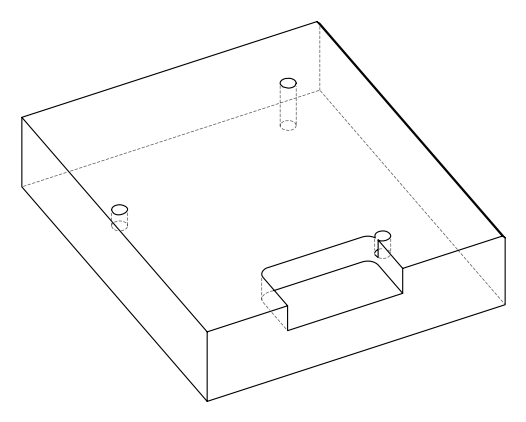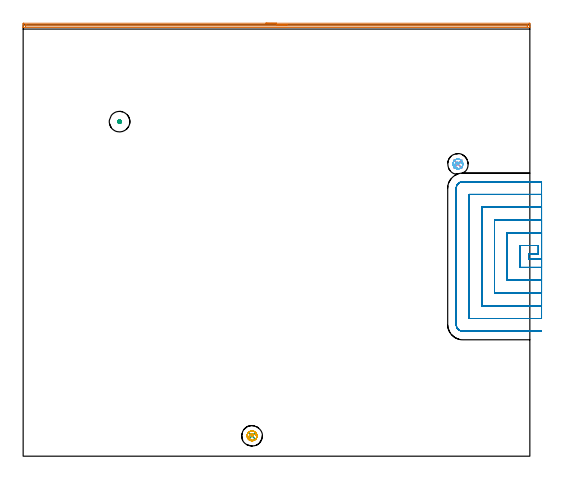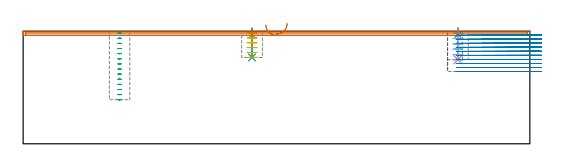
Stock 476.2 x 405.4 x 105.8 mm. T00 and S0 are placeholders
(PLAN: 9 operations, 4 tool changes, 50.7 min)
(1 SPOT_DRILL | STEP1POCKET | NXT0321_9005460120000 | 0.05 min | 182 mm3)
(2 SPOT_DRILL_1 | STEP1POCKET_1 | NXT0321_9005460120000 | 0.05 min | 182 mm3)
(3 DRILL_BLIND_HOLE_INTO_CENTER | STEP1POCKET | NXT0301_128 | 0.11 min | 2467 mm3)
(4 DRILL_BLIND_HOLE_INTO_CENTER_1 | STEP1POCKET_1 | NXT0301_128 | 0.12 min | 2713 mm3)
(5 MILL_ROUGH_BLIND_HOLE_CONTOUR | STEP1POCKET | NXT0201_010 | Spiral | 1.28 min | 4537 mm3)
(6 MILL_ROUGH_BLIND_HOLE_CONTOUR_1 | STEP1POCKET_1 | NXT0201_010 | Spiral | 1.28 min | 4930 mm3)
(7 AREA_MILL | FG_CHAMFER_SURFACE | UGT0205_001 | 7.78 min | 3809 mm3)
(8 MILL_SLOT | SLOT_PARTIAL_RECTANGULAR | NXT0201_012 | Follow Part, ap 4, ae 75% | 39.14 min | 454924 mm3)
(9 MILL_BLIND_HOLE_FROM_SOLID_MATERIAL | STEP1POCKET_2 | NXT0201_012 | Spiral | 0.89 min | 18789 mm3)
(TOOL NXT0321_9005460120000 | NC Spot Drill, 142deg, 12mm, Carbide, Uncoated | D12 PA142 FL30 Z2)
(TOOL NXT0301_128 | Carbide Drill 12mm [861.1-1200-036A1-GP GC34] | D12 PA150 FL37.4 Z2)
(TOOL NXT0201_010 | ENDMILL 10mm [2P460-1000-NA 1630] | D10 FL30 Z6)
(TOOL UGT0205_001 | Chamfer Mill 20 x 3 x 45 deg. | D20 FL50 Z2)
(TOOL NXT0201_012 | ENDMILL 16mm [2P460-1600-NA 1630] | D16 FL38 Z6)
(OP 1 SPOT_DRILL)
G17 G21 G94 G90
T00 M6
G54
G17 G0 G90 X215.1 Y19.1 S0 M3
G43 Z115.8 H0
G94 G81 G98 Z102.8 F250. R108.8
G80
M5
M2
(OP 2 SPOT_DRILL_1)
G17 G21 G94 G90
T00 M6
G54
G17 G0 G90 X408.6 Y274.6 S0 M3
G43 Z115.8 H0
G94 G81 G98 Z102.8 F250. R108.8
G80
M5
M2
(OP 3 DRILL_BLIND_HOLE_INTO_CENTER)
G17 G21 G94 G90
T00 M6
G54
G17 G0 G90 X215.1 Y19.1 S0 M3
G43 Z115.8 H1
G94 G81 G98 Z81.2 F250. R107.8
G80
M5
M2
(OP 4 DRILL_BLIND_HOLE_INTO_CENTER_1)
G17 G21 G94 G90
T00 M6
G54
G17 G0 G90 X408.6 Y274.6 S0 M3
G43 Z115.8 H1
G94 G81 G98 Z79. F250. R107.8
G80
M5
M2
(OP 5 MILL_ROUGH_BLIND_HOLE_CONTOUR)
G17 G21 G94 G90
T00 M6
G54
G17 G0 G90 X215.1 Y19.1 S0 M3
G43 Z115.8 H1
Z104.2
G94 G3 X215.27 Y20.64 R0.779 F250.
X212.831 Y19.607 R2.278
X214.351 Y15.128 R3.076
X219.307 Y17.12 R3.923
X217.08 Y23.307 R4.65
X219.307 Y17.12 R-4.65
X218.194 Y20.214 R2.325
X215.1 Y19.1 R2.325
G0 Z99.6
G3 X215.27 Y20.64 R0.779
X212.831 Y19.607 R2.278
X214.351 Y15.128 R3.076
X219.307 Y17.12 R3.923
X217.08 Y23.307 R4.65
X219.307 Y17.12 R-4.65
X218.194 Y20.214 R2.325
X215.1 Y19.1 R2.325
G0 Z95.
G3 X215.27 Y20.64 R0.779
X212.831 Y19.607 R2.278
X214.351 Y15.128 R3.076
X219.307 Y17.12 R3.923
X217.08 Y23.307 R4.65
X219.307 Y17.12 R-4.65
X218.194 Y20.214 R2.325
X215.1 Y19.1 R2.325
G0 Z90.4
G3 X215.27 Y20.64 R0.779
X212.831 Y19.607 R2.278
X214.351 Y15.128 R3.076
X219.307 Y17.12 R3.923
X217.08 Y23.307 R4.65
X219.307 Y17.12 R-4.65
X218.194 Y20.214 R2.325
X215.1 Y19.1 R2.325
G0 Z85.8
G3 X215.27 Y20.64 R0.779
X212.831 Y19.607 R2.278
X214.351 Y15.128 R3.076
X219.307 Y17.12 R3.923
X217.08 Y23.307 R4.65
X219.307 Y17.12 R-4.65
X218.194 Y20.214 R2.325
X215.1 Y19.1 R2.325
G0 Z81.2
G3 X215.27 Y20.64 R0.779
X212.831 Y19.607 R2.278
X214.351 Y15.128 R3.076
X219.307 Y17.12 R3.923
X217.08 Y23.307 R4.65
X219.307 Y17.12 R-4.65
X218.194 Y20.214 R2.325
X215.1 Y19.1 R2.325
G0 Z115.8
M5
M2
(OP 6 MILL_ROUGH_BLIND_HOLE_CONTOUR_1)
G17 G21 G94 G90
T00 M6
G54
G17 G0 G90 X408.6 Y274.6 S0 M3
G43 Z115.8 H1
Z103.833
G94 G3 X408.77 Y276.14 R0.779 F250.
X406.331 Y275.107 R2.278
X407.851 Y270.628 R3.076
X412.807 Y272.62 R3.923
X410.58 Y278.807 R4.65
X412.807 Y272.62 R-4.65
X411.694 Y275.714 R2.325
X408.6 Y274.6 R2.325
G0 Z98.867
G3 X408.77 Y276.14 R0.779
X406.331 Y275.107 R2.278
X407.851 Y270.628 R3.076
X412.807 Y272.62 R3.923
X410.58 Y278.807 R4.65
X412.807 Y272.62 R-4.65
X411.694 Y275.714 R2.325
X408.6 Y274.6 R2.325
G0 Z93.9
G3 X408.77 Y276.14 R0.779
X406.331 Y275.107 R2.278
X407.851 Y270.628 R3.076
X412.807 Y272.62 R3.923
X410.58 Y278.807 R4.65
X412.807 Y272.62 R-4.65
X411.694 Y275.714 R2.325
X408.6 Y274.6 R2.325
G0 Z88.933
G3 X408.77 Y276.14 R0.779
X406.331 Y275.107 R2.278
X407.851 Y270.628 R3.076
X412.807 Y272.62 R3.923
X410.58 Y278.807 R4.65
X412.807 Y272.62 R-4.65
X411.694 Y275.714 R2.325
X408.6 Y274.6 R2.325
G0 Z83.967
G3 X408.77 Y276.14 R0.779
X406.331 Y275.107 R2.278
X407.851 Y270.628 R3.076
X412.807 Y272.62 R3.923
X410.58 Y278.807 R4.65
X412.807 Y272.62 R-4.65
X411.694 Y275.714 R2.325
X408.6 Y274.6 R2.325
G0 Z79.
G3 X408.77 Y276.14 R0.779
X406.331 Y275.107 R2.278
X407.851 Y270.628 R3.076
X412.807 Y272.62 R3.923
X410.58 Y278.807 R4.65
X412.807 Y272.62 R-4.65
X411.694 Y275.714 R2.325
X408.6 Y274.6 R2.325
G0 Z115.8
M5
M2
(OP 7 AREA_MILL)
G17 G21 G94 G90
T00 M6
G54
G17 G0 G90 X228.1 Y406.9 S1061 M3
G43 Z115.8 H0
Z111.8
G94 G1 X228.138 Z110.929 F250.
X228.252 Z110.064
X228.441 Z109.212
X228.703 Z108.38
X229.037 Z107.574
X229.44 Z106.8
X229.908 Z106.064
X230.44 Z105.372
X231.029 Z104.729
X231.672 Z104.14
X232.364 Z103.609
X233.1 Z103.14
X233.874 Z102.737
X234.68 Z102.403
X235.512 Z102.141
X236.364 Z101.952
X237.228 Z101.838
X238.1 Z101.8
X475.567
X475.837 Y406.898
X476.19 Y406.894 Z101.802
X476.2 Y406.636 Z102.059
Y406.382 Z102.313
Y405.768 Z102.926
Y404.392 Z104.304
Y404.032 Z104.663
Y403.311 Z105.389
Y403.119 Z105.581
X476.198 Y403.008 Z105.684
X476.19 Y402.903 Z105.788
X476.014 Y402.9 Z105.8
X0.186
X0.01 Y402.903 Z105.788
X0.003 Y402.95 Z105.741
X0.001 Y403.009 Z105.683
X0. Y403.119 Z105.58
Y403.311 Z105.389
Y404.032 Z104.663
Y405.26 Z103.436
Y405.768 Z102.926
Y406.382 Z102.313
X0.003 Y406.636 Z102.059
X0.01 Y406.894 Z101.802
X0.363 Y406.898 Z101.8
X0.633 Y406.9
X238.1
Y405.486 Z103.214
X473.778 Y405.485 Z103.215
X474.071 Y405.484 Z103.216
X474.151 Y405.481 Z103.219
X474.184 Y405.479 Z103.221
X474.19 Y405.463 Z103.237
X474.197 Y405.362 Z103.338
X474.198 Y404.9 Z103.8
X474.197 Y404.494 Z104.206
X474.19 Y404.355 Z104.345
X474.184 Y404.321 Z104.379
X474.155 Y404.319 Z104.381
X474.08 Y404.317 Z104.383
X473.778 Y404.315 Z104.385
X473.487 Y404.314 Z104.386
X2.422 Y404.315 Z104.385
X2.129 Y404.316 Z104.384
X2.05 Y404.319 Z104.381
X2.016 Y404.321 Z104.379
X2.01 Y404.337 Z104.363
X2.003 Y404.438 Z104.262
X2.002 Y404.9 Z103.8
X2.003 Y405.306 Z103.394
X2.01 Y405.445 Z103.255
X2.016 Y405.479 Z103.221
X2.045 Y405.481 Z103.219
X2.12 Y405.483 Z103.217
X2.422 Y405.485 Z103.215
X2.713 Y405.486 Z103.214
X238.1
X238.972 Z103.252
X239.836 Z103.366
X240.688 Z103.555
X241.52 Z103.817
X242.326 Z104.151
X243.1 Z104.554
X243.836 Z105.023
X244.528 Z105.554
X245.171 Z106.143
X245.76 Z106.786
X246.292 Z107.479
X246.76 Z108.214
X247.163 Z108.988
X247.497 Z109.794
X247.759 Z110.626
X247.948 Z111.478
X248.062 Z112.343
X248.1 Z113.214
G0 Z115.8
M5
M2
(OP 8 MILL_SLOT)
G17 G21 G94 G90
T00 M6
G54
G17 G0 G90 X487.2 Y185.4 S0 M3
G43 Z115.8 H1
Z102.01
G94 G1 X484.2 F250.
X475. F500.
Y190.
X484.2
Y198.
X467.
Y177.4
X484.2
X487.2 F250.
Y210.
X484.2
X455. F500.
Y165.4
X484.2
X487.2 F250.
Y222.
X484.2
X443. F500.
Y153.4
X484.2
X487.2 F250.
Y234.
X484.2
X431. F500.
Y141.4
X484.2
X487.2 F250.
Y246.
X484.2
X419. F500.
Y129.4
X484.2
X487.2 F250.
Y258.
X484.2
X413.2 F500.
G3 X407. Y251.8 R6.2
G1 Y123.6
G3 X413.2 Y117.4 R6.2
G1 X484.2
X487.2 F250.
G0 Y185.4 Z98.22
G1 X484.2
X475. F500.
Y190.
X484.2
Y198.
X467.
Y177.4
X484.2
X487.2 F250.
Y210.
X484.2
X455. F500.
Y165.4
X484.2
X487.2 F250.
Y222.
X484.2
X443. F500.
Y153.4
X484.2
X487.2 F250.
Y234.
X484.2
X431. F500.
Y141.4
X484.2
X487.2 F250.
Y246.
X484.2
X419. F500.
Y129.4
X484.2
X487.2 F250.
Y258.
X484.2
X413.2 F500.
G3 X407. Y251.8 R6.2
G1 Y123.6
G3 X413.2 Y117.4 R6.2
G1 X484.2
X487.2 F250.
G0 Y185.4 Z94.43
G1 X484.2
X475. F500.
Y190.
X484.2
Y198.
X467.
Y177.4
X484.2
X487.2 F250.
Y210.
X484.2
X455. F500.
Y165.4
X484.2
X487.2 F250.
Y222.
X484.2
X443. F500.
Y153.4
X484.2
X487.2 F250.
Y234.
X484.2
X431. F500.
Y141.4
X484.2
X487.2 F250.
Y246.
X484.2
X419. F500.
Y129.4
X484.2
X487.2 F250.
Y258.
X484.2
X413.2 F500.
G3 X407. Y251.8 R6.2
G1 Y123.6
G3 X413.2 Y117.4 R6.2
G1 X484.2
X487.2 F250.
G0 Y185.4 Z90.64
G1 X484.2
X475. F500.
Y190.
X484.2
Y198.
X467.
Y177.4
X484.2
X487.2 F250.
Y210.
X484.2
X455. F500.
Y165.4
X484.2
X487.2 F250.
Y222.
X484.2
X443. F500.
Y153.4
X484.2
X487.2 F250.
Y234.
X484.2
X431. F500.
Y141.4
X484.2
X487.2 F250.
Y246.
X484.2
X419. F500.
Y129.4
X484.2
X487.2 F250.
Y258.
X484.2
X413.2 F500.
G3 X407. Y251.8 R6.2
G1 Y123.6
G3 X413.2 Y117.4 R6.2
G1 X484.2
X487.2 F250.
G0 Y185.4 Z86.85
G1 X484.2
X475. F500.
Y190.
X484.2
Y198.
X467.
Y177.4
X484.2
X487.2 F250.
Y210.
X484.2
X455. F500.
Y165.4
X484.2
X487.2 F250.
Y222.
X484.2
X443. F500.
Y153.4
X484.2
X487.2 F250.
Y234.
X484.2
X431. F500.
Y141.4
X484.2
X487.2 F250.
Y246.
X484.2
X419. F500.
Y129.4
X484.2
X487.2 F250.
Y258.
X484.2
X413.2 F500.
G3 X407. Y251.8 R6.2
G1 Y123.6
G3 X413.2 Y117.4 R6.2
G1 X484.2
X487.2 F250.
G0 Y185.4 Z83.06
G1 X484.2
X475. F500.
Y190.
X484.2
Y198.
X467.
Y177.4
X484.2
X487.2 F250.
Y210.
X484.2
X455. F500.
Y165.4
X484.2
X487.2 F250.
Y222.
X484.2
X443. F500.
Y153.4
X484.2
X487.2 F250.
Y234.
X484.2
X431. F500.
Y141.4
X484.2
X487.2 F250.
Y246.
X484.2
X419. F500.
Y129.4
X484.2
X487.2 F250.
Y258.
X484.2
X413.2 F500.
G3 X407. Y251.8 R6.2
G1 Y123.6
G3 X413.2 Y117.4 R6.2
G1 X484.2
X487.2 F250.
G0 Y185.4 Z79.27
G1 X484.2
X475. F500.
Y190.
X484.2
Y198.
X467.
Y177.4
X484.2
X487.2 F250.
Y210.
X484.2
X455. F500.
Y165.4
X484.2
X487.2 F250.
Y222.
X484.2
X443. F500.
Y153.4
X484.2
X487.2 F250.
Y234.
X484.2
X431. F500.
Y141.4
X484.2
X487.2 F250.
Y246.
X484.2
X419. F500.
Y129.4
X484.2
X487.2 F250.
Y258.
X484.2
X413.2 F500.
G3 X407. Y251.8 R6.2
G1 Y123.6
G3 X413.2 Y117.4 R6.2
G1 X484.2
X487.2 F250.
G0 Y185.4 Z75.48
G1 X484.2
X475. F500.
Y190.
X484.2
Y198.
X467.
Y177.4
X484.2
X487.2 F250.
Y210.
X484.2
X455. F500.
Y165.4
X484.2
X487.2 F250.
Y222.
X484.2
X443. F500.
Y153.4
X484.2
X487.2 F250.
Y234.
X484.2
X431. F500.
Y141.4
X484.2
X487.2 F250.
Y246.
X484.2
X419. F500.
Y129.4
X484.2
X487.2 F250.
Y258.
X484.2
X413.2 F500.
G3 X407. Y251.8 R6.2
G1 Y123.6
G3 X413.2 Y117.4 R6.2
G1 X484.2
X487.2 F250.
G0 Y185.4 Z71.69
G1 X484.2
X475. F500.
Y190.
X484.2
Y198.
X467.
Y177.4
X484.2
X487.2 F250.
Y210.
X484.2
X455. F500.
Y165.4
X484.2
X487.2 F250.
Y222.
X484.2
X443. F500.
Y153.4
X484.2
X487.2 F250.
Y234.
X484.2
X431. F500.
Y141.4
X484.2
X487.2 F250.
Y246.
X484.2
X419. F500.
Y129.4
X484.2
X487.2 F250.
Y258.
X484.2
X413.2 F500.
G3 X407. Y251.8 R6.2
G1 Y123.6
G3 X413.2 Y117.4 R6.2
G1 X484.2
X487.2 F250.
G0 Y185.4 Z67.9
G1 X484.2
X475. F500.
Y190.
X484.2
Y198.
X467.
Y177.4
X484.2
X487.2 F250.
Y210.
X484.2
X455. F500.
Y165.4
X484.2
X487.2 F250.
Y222.
X484.2
X443. F500.
Y153.4
X484.2
X487.2 F250.
Y234.
X484.2
X431. F500.
Y141.4
X484.2
X487.2 F250.
Y246.
X484.2
X419. F500.
Y129.4
X484.2
X487.2 F250.
Y258.
X484.2
X413.2 F500.
G3 X407. Y251.8 R6.2
G1 Y123.6
G3 X413.2 Y117.4 R6.2
G1 X484.2
X487.2 F250.
G0 Z115.8
M5
M2
(OP 9 MILL_BLIND_HOLE_FROM_SOLID_MATERIAL)
G17 G21 G94 G90
T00 M6
G54
G17 G0 G90 X90.6 Y314.4 S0 M3
G43 Z115.8 H1
Z103.986
G94 G3 X91.425 Y315.225 R0.825 F250.
X90.6 Y316.05 R0.825
X88.95 Y314.4 R1.65
X90.6 Y316.05 R-1.65
X89.775 Y315.225 R0.825
X90.6 Y314.4 R0.825
G0 Z99.171
G3 X91.425 Y315.225 R0.825
X90.6 Y316.05 R0.825
X88.95 Y314.4 R1.65
X90.6 Y316.05 R-1.65
X89.775 Y315.225 R0.825
X90.6 Y314.4 R0.825
G0 Z94.357
G3 X91.425 Y315.225 R0.825
X90.6 Y316.05 R0.825
X88.95 Y314.4 R1.65
X90.6 Y316.05 R-1.65
X89.775 Y315.225 R0.825
X90.6 Y314.4 R0.825
G0 Z89.543
G3 X91.425 Y315.225 R0.825
X90.6 Y316.05 R0.825
X88.95 Y314.4 R1.65
X90.6 Y316.05 R-1.65
X89.775 Y315.225 R0.825
X90.6 Y314.4 R0.825
G0 Z84.729
G3 X91.425 Y315.225 R0.825
X90.6 Y316.05 R0.825
X88.95 Y314.4 R1.65
X90.6 Y316.05 R-1.65
X89.775 Y315.225 R0.825
X90.6 Y314.4 R0.825
G0 Z79.914
G3 X91.425 Y315.225 R0.825
X90.6 Y316.05 R0.825
X88.95 Y314.4 R1.65
X90.6 Y316.05 R-1.65
X89.775 Y315.225 R0.825
X90.6 Y314.4 R0.825
G0 Z75.1
G3 X91.425 Y315.225 R0.825
X90.6 Y316.05 R0.825
X88.95 Y314.4 R1.65
X90.6 Y316.05 R-1.65
X89.775 Y315.225 R0.825
X90.6 Y314.4 R0.825
G0 Z70.286
G3 X91.425 Y315.225 R0.825
X90.6 Y316.05 R0.825
X88.95 Y314.4 R1.65
X90.6 Y316.05 R-1.65
X89.775 Y315.225 R0.825
X90.6 Y314.4 R0.825
G0 Z65.471
G3 X91.425 Y315.225 R0.825
X90.6 Y316.05 R0.825
X88.95 Y314.4 R1.65
X90.6 Y316.05 R-1.65
X89.775 Y315.225 R0.825
X90.6 Y314.4 R0.825
G0 Z60.657
G3 X91.425 Y315.225 R0.825
X90.6 Y316.05 R0.825
X88.95 Y314.4 R1.65
X90.6 Y316.05 R-1.65
X89.775 Y315.225 R0.825
X90.6 Y314.4 R0.825
G0 Z55.843
G3 X91.425 Y315.225 R0.825
X90.6 Y316.05 R0.825
X88.95 Y314.4 R1.65
X90.6 Y316.05 R-1.65
X89.775 Y315.225 R0.825
X90.6 Y314.4 R0.825
G0 Z51.029
G3 X91.425 Y315.225 R0.825
X90.6 Y316.05 R0.825
X88.95 Y314.4 R1.65
X90.6 Y316.05 R-1.65
X89.775 Y315.225 R0.825
X90.6 Y314.4 R0.825
G0 Z46.214
G3 X91.425 Y315.225 R0.825
X90.6 Y316.05 R0.825
X88.95 Y314.4 R1.65
X90.6 Y316.05 R-1.65
X89.775 Y315.225 R0.825
X90.6 Y314.4 R0.825
G0 Z41.4
G3 X91.425 Y315.225 R0.825
X90.6 Y316.05 R0.825
X88.95 Y314.4 R1.65
X90.6 Y316.05 R-1.65
X89.775 Y315.225 R0.825
X90.6 Y314.4 R0.825
G0 Z115.8
M5
M2
